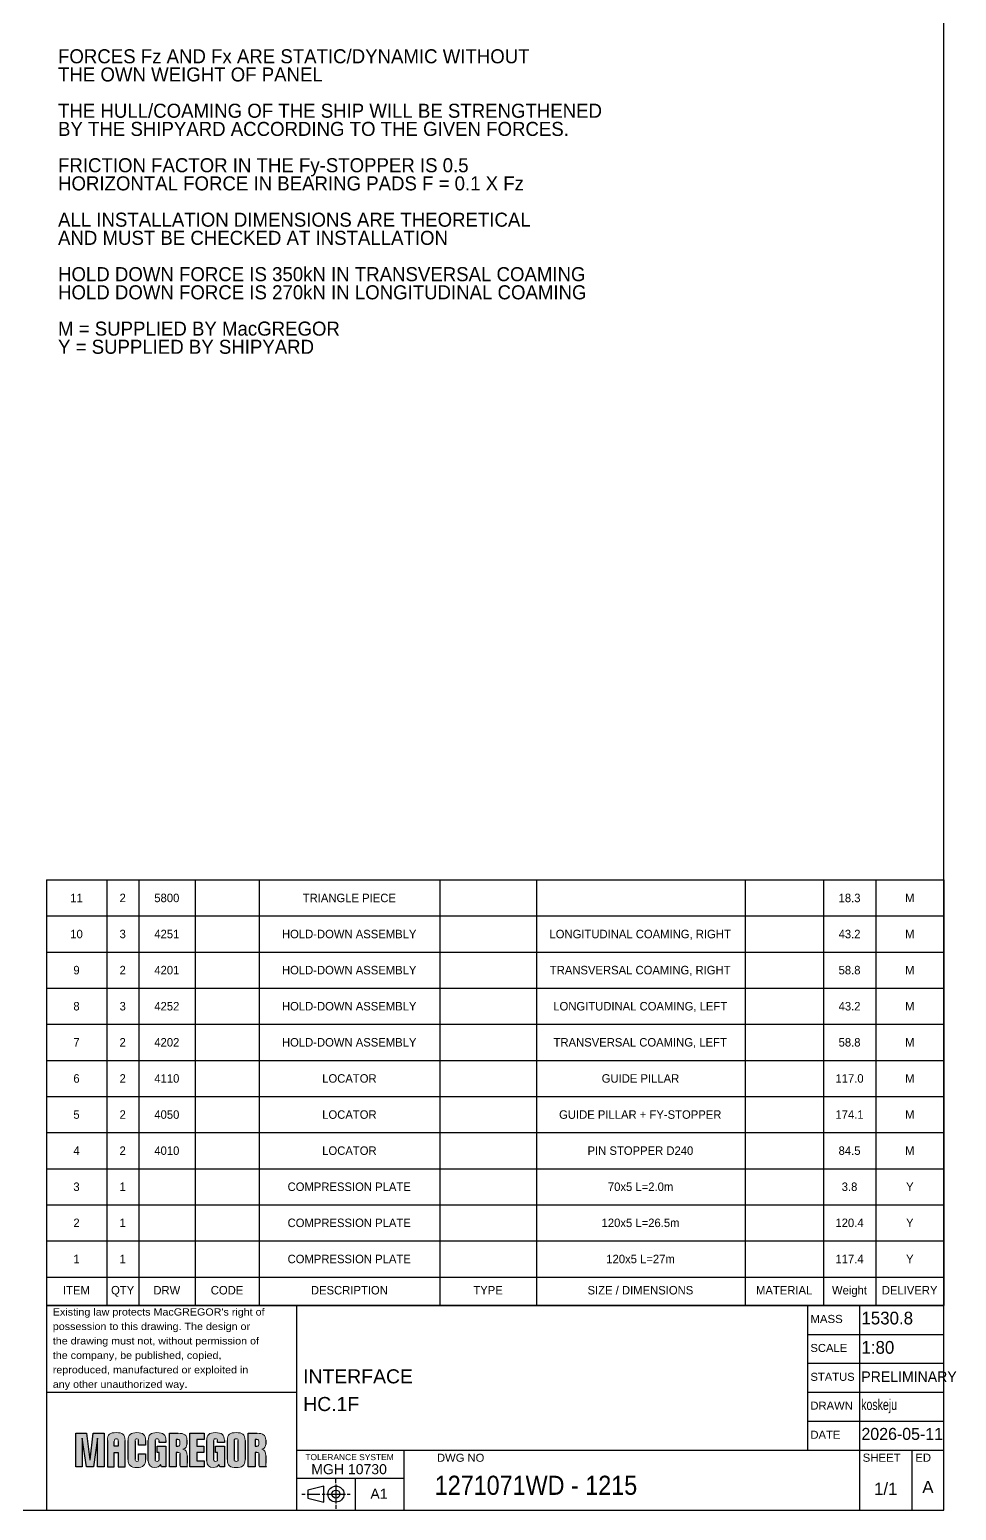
# Model space of a CAD drawing. Header units: millimetres. Extents: x 122 to 67127, y 397 to 47119.
# Drawn here: x 48664 to 67127, y 397 to 29894 of the extents above; entities that cross this region are included whole.
import ezdxf

# ---------------------------------------------------------------- set-up
doc = ezdxf.new("R2010")
doc.units = ezdxf.units.MM
doc.header["$LTSCALE"] = 80
doc.layers.add('AM_0', color=7, linetype='Continuous', lineweight=25)
doc.layers.add('AM_6', color=2, linetype='Continuous')
doc.layers.add('AM_8', color=1, linetype='Continuous')
doc.styles.add('SLDTEXTSTYLE0', font='ARIAL.TTF', dxfattribs={"width": 0.948})
doc.styles.add('SLDTEXTSTYLE1', font='ARIAL.TTF')
doc.styles.add('SLDTEXTSTYLE2', font='ARIALN.TTF', dxfattribs={"width": 0.87})
doc.styles.add('SLDTEXTSTYLE3', font='ARIAL.TTF', dxfattribs={"width": 1.061948})
doc.styles.add('SLDTEXTSTYLE4', font='ARIAL.TTF', dxfattribs={"width": 0.9875})
doc.styles.add('SLDTEXTSTYLE5', font='GOTHIC.TTF', dxfattribs={"width": 0.913})

# ---------------------------------------------------------------- blocks, each defined once
blk = doc.blocks.new('SW_TABLEANNOTATION_1')
at = {"layer": 'AM_0', "color": 0}
for p, q in [((0, 7911), (0, 7192)), ((0, 7911), (1200, 7911)), ((1200, 7911), (1200, 7192)), ((1200, 7911), (1840, 7911)), ((1840, 7911), (1840, 7192)), ((1840, 7911), (2960, 7911)), ((2960, 7911), (2960, 7192)), ((2960, 7911), (4240, 7911)), ((4240, 7911), (4240, 7192)), ((4240, 7911), (7840, 7911)), ((7840, 7911), (7840, 7192)), ((7840, 7911), (9760, 7911)), ((9760, 7911), (9760, 7192)), ((9760, 7911), (13920, 7911)), ((13920, 7911), (13920, 7192)), ((13920, 7911), (15480, 7911)), ((15480, 7911), (15480, 7192)), ((15480, 7911), (16520, 7911)), ((16520, 7911), (16520, 7192)), ((16520, 7911), (17880, 7911)), ((17880, 7911), (17880, 7192)), ((0, 7192), (0, 6473)), ((0, 7192), (1200, 7192)), ((1200, 7192), (1200, 6473)), ((1200, 7192), (1840, 7192)), ((1840, 7192), (1840, 6473)), ((1840, 7192), (2960, 7192)), ((2960, 7192), (2960, 6473)), ((2960, 7192), (4240, 7192)), ((4240, 7192), (4240, 6473)), ((4240, 7192), (7840, 7192)), ((7840, 7192), (7840, 6473)), ((7840, 7192), (9760, 7192)), ((9760, 7192), (9760, 6473)), ((9760, 7192), (13920, 7192)), ((13920, 7192), (13920, 6473)), ((13920, 7192), (15480, 7192)), ((15480, 7192), (15480, 6473)), ((15480, 7192), (16520, 7192)), ((16520, 7192), (16520, 6473)), ((16520, 7192), (17880, 7192)), ((17880, 7192), (17880, 6473)), ((0, 6473), (0, 5754)), ((0, 6473), (1200, 6473)), ((1200, 6473), (1200, 5754)), ((1200, 6473), (1840, 6473)), ((1840, 6473), (1840, 5754)), ((1840, 6473), (2960, 6473)), ((2960, 6473), (2960, 5754)), ((2960, 6473), (4240, 6473)), ((4240, 6473), (4240, 5754)), ((4240, 6473), (7840, 6473)), ((7840, 6473), (7840, 5754)), ((7840, 6473), (9760, 6473)), ((9760, 6473), (9760, 5754)), ((9760, 6473), (13920, 6473)), ((13920, 6473), (13920, 5754)), ((13920, 6473), (15480, 6473)), ((15480, 6473), (15480, 5754)), ((15480, 6473), (16520, 6473)), ((16520, 6473), (16520, 5754)), ((16520, 6473), (17880, 6473)), ((17880, 6473), (17880, 5754)), ((0, 5754), (0, 5034)), ((0, 5754), (1200, 5754)), ((1200, 5754), (1200, 5034)), ((1200, 5754), (1840, 5754)), ((1840, 5754), (1840, 5034)), ((1840, 5754), (2960, 5754)), ((2960, 5754), (2960, 5034)), ((2960, 5754), (4240, 5754)), ((4240, 5754), (4240, 5034)), ((4240, 5754), (7840, 5754)), ((7840, 5754), (7840, 5034)), ((7840, 5754), (9760, 5754)), ((9760, 5754), (9760, 5034)), ((9760, 5754), (13920, 5754)), ((13920, 5754), (13920, 5034)), ((13920, 5754), (15480, 5754)), ((15480, 5754), (15480, 5034)), ((15480, 5754), (16520, 5754)), ((16520, 5754), (16520, 5034)), ((16520, 5754), (17880, 5754)), ((17880, 5754), (17880, 5034)), ((0, 5034), (0, 4315)), ((0, 5034), (1200, 5034)), ((1200, 5034), (1200, 4315)), ((1200, 5034), (1840, 5034)), ((1840, 5034), (1840, 4315)), ((1840, 5034), (2960, 5034)), ((2960, 5034), (2960, 4315)), ((2960, 5034), (4240, 5034)), ((4240, 5034), (4240, 4315)), ((4240, 5034), (7840, 5034)), ((7840, 5034), (7840, 4315)), ((7840, 5034), (9760, 5034)), ((9760, 5034), (9760, 4315)), ((9760, 5034), (13920, 5034)), ((13920, 5034), (13920, 4315)), ((13920, 5034), (15480, 5034)), ((15480, 5034), (15480, 4315)), ((15480, 5034), (16520, 5034)), ((16520, 5034), (16520, 4315)), ((16520, 5034), (17880, 5034)), ((17880, 5034), (17880, 4315)), ((0, 4315), (0, 3596)), ((0, 4315), (1200, 4315)), ((1200, 4315), (1200, 3596)), ((1200, 4315), (1840, 4315)), ((1840, 4315), (1840, 3596)), ((1840, 4315), (2960, 4315)), ((2960, 4315), (2960, 3596)), ((2960, 4315), (4240, 4315)), ((4240, 4315), (4240, 3596)), ((4240, 4315), (7840, 4315)), ((7840, 4315), (7840, 3596)), ((7840, 4315), (9760, 4315)), ((9760, 4315), (9760, 3596)), ((9760, 4315), (13920, 4315)), ((13920, 4315), (13920, 3596)), ((13920, 4315), (15480, 4315)), ((15480, 4315), (15480, 3596)), ((15480, 4315), (16520, 4315)), ((16520, 4315), (16520, 3596)), ((16520, 4315), (17880, 4315)), ((17880, 4315), (17880, 3596)), ((0, 3596), (0, 2877)), ((0, 3596), (1200, 3596)), ((1200, 3596), (1200, 2877)), ((1200, 3596), (1840, 3596)), ((1840, 3596), (1840, 2877)), ((1840, 3596), (2960, 3596)), ((2960, 3596), (2960, 2877)), ((2960, 3596), (4240, 3596)), ((4240, 3596), (4240, 2877)), ((4240, 3596), (7840, 3596)), ((7840, 3596), (7840, 2877)), ((7840, 3596), (9760, 3596)), ((9760, 3596), (9760, 2877)), ((9760, 3596), (13920, 3596)), ((13920, 3596), (13920, 2877)), ((13920, 3596), (15480, 3596)), ((15480, 3596), (15480, 2877)), ((15480, 3596), (16520, 3596)), ((16520, 3596), (16520, 2877)), ((16520, 3596), (17880, 3596)), ((17880, 3596), (17880, 2877)), ((0, 2877), (0, 2158)), ((0, 2877), (1200, 2877)), ((1200, 2877), (1200, 2158)), ((1200, 2877), (1840, 2877)), ((1840, 2877), (1840, 2158)), ((1840, 2877), (2960, 2877)), ((2960, 2877), (2960, 2158)), ((2960, 2877), (4240, 2877)), ((4240, 2877), (4240, 2158)), ((4240, 2877), (7840, 2877)), ((7840, 2877), (7840, 2158)), ((7840, 2877), (9760, 2877)), ((9760, 2877), (9760, 2158)), ((9760, 2877), (13920, 2877)), ((13920, 2877), (13920, 2158)), ((13920, 2877), (15480, 2877)), ((15480, 2877), (15480, 2158)), ((15480, 2877), (16520, 2877)), ((16520, 2877), (16520, 2158)), ((16520, 2877), (17880, 2877)), ((17880, 2877), (17880, 2158)), ((0, 2158), (0, 1438)), ((0, 2158), (1200, 2158)), ((1200, 2158), (1200, 1438)), ((1200, 2158), (1840, 2158)), ((1840, 2158), (1840, 1438)), ((1840, 2158), (2960, 2158)), ((2960, 2158), (2960, 1438)), ((2960, 2158), (4240, 2158)), ((4240, 2158), (4240, 1438)), ((4240, 2158), (7840, 2158)), ((7840, 2158), (7840, 1438)), ((7840, 2158), (9760, 2158)), ((9760, 2158), (9760, 1438)), ((9760, 2158), (13920, 2158)), ((13920, 2158), (13920, 1438)), ((13920, 2158), (15480, 2158)), ((15480, 2158), (15480, 1438)), ((15480, 2158), (16520, 2158)), ((16520, 2158), (16520, 1438)), ((16520, 2158), (17880, 2158)), ((17880, 2158), (17880, 1438)), ((0, 1438), (0, 719)), ((0, 1438), (1200, 1438)), ((1200, 1438), (1200, 719)), ((1200, 1438), (1840, 1438)), ((1840, 1438), (1840, 719)), ((1840, 1438), (2960, 1438)), ((2960, 1438), (2960, 719)), ((2960, 1438), (4240, 1438)), ((4240, 1438), (4240, 719)), ((4240, 1438), (7840, 1438)), ((7840, 1438), (7840, 719)), ((7840, 1438), (9760, 1438)), ((9760, 1438), (9760, 719)), ((9760, 1438), (13920, 1438)), ((13920, 1438), (13920, 719)), ((13920, 1438), (15480, 1438)), ((15480, 1438), (15480, 719)), ((15480, 1438), (16520, 1438)), ((16520, 1438), (16520, 719)), ((16520, 1438), (17880, 1438)), ((17880, 1438), (17880, 719)), ((0, 719), (0, 0)), ((0, 719), (1200, 719)), ((1200, 719), (1200, 0)), ((1200, 719), (1840, 719)), ((1840, 719), (1840, 0)), ((1840, 719), (2960, 719)), ((2960, 719), (2960, 0)), ((2960, 719), (4240, 719)), ((4240, 719), (4240, 0)), ((4240, 719), (7840, 719)), ((7840, 719), (7840, 0)), ((7840, 719), (9760, 719)), ((9760, 719), (9760, 0)), ((9760, 719), (13920, 719)), ((13920, 719), (13920, 0)), ((13920, 719), (15480, 719)), ((15480, 719), (15480, 0)), ((15480, 719), (16520, 719)), ((16520, 719), (16520, 0)), ((16520, 719), (17880, 719)), ((17880, 719), (17880, 0)), ((0, 0), (0, -567)), ((0, 0), (1200, 0)), ((1200, 0), (1200, -567)), ((1200, 0), (1840, 0)), ((1840, 0), (1840, -567)), ((1840, 0), (2960, 0)), ((2960, 0), (2960, -567)), ((2960, 0), (4240, 0)), ((4240, 0), (4240, -567)), ((4240, 0), (7840, 0)), ((7840, 0), (7840, -567)), ((7840, 0), (9760, 0)), ((9760, 0), (9760, -567)), ((9760, 0), (13920, 0)), ((13920, 0), (13920, -567)), ((13920, 0), (15480, 0)), ((15480, 0), (15480, -567)), ((15480, 0), (16520, 0)), ((16520, 0), (16520, -567)), ((16520, 0), (17880, 0)), ((17880, 0), (17880, -567)), ((0, -567), (1200, -567)), ((1200, -567), (1840, -567)), ((1840, -567), (2960, -567)), ((2960, -567), (4240, -567)), ((4240, -567), (7840, -567)), ((7840, -567), (9760, -567)), ((9760, -567), (13920, -567)), ((13920, -567), (15480, -567)), ((15480, -567), (16520, -567)), ((16520, -567), (17880, -567))]:
    blk.add_line(p, q, dxfattribs=at)
at = {"layer": 'AM_0', "color": 0, "attachment_point": 1, "style": 'SLDTEXTSTYLE0'}
for s, insert, char_height in [('11', (475, 7636), 169.3), ('2', (1457, 7636), 169), ('5800', (2149, 7636), 169.3), ('TRIANGLE PIECE', (5106, 7636), 169.33), ('18.3', (15781, 7636), 169.3), ('M', (17106, 7636), 169), ('10', (475, 6917), 169.3), ('3', (1457, 6917), 169), ('4251', (2149, 6917), 169.3), ('HOLD-DOWN ASSEMBLY', (4692, 6917), 169.33), ('LONGITUDINAL COAMING, RIGHT', (10021, 6917), 169.33), ('43.2', (15781, 6917), 169.3), ('M', (17106, 6917), 169), ('9', (537, 6198), 169), ('2', (1457, 6198), 169), ('4201', (2149, 6198), 169.3), ('HOLD-DOWN ASSEMBLY', (4692, 6198), 169.33), ('TRANSVERSAL COAMING, RIGHT', (10028, 6198), 169.33), ('58.8', (15781, 6198), 169.3), ('M', (17106, 6198), 169), ('8', (537, 5479), 169), ('3', (1457, 5479), 169), ('4252', (2149, 5479), 169.3), ('HOLD-DOWN ASSEMBLY', (4692, 5479), 169.33), ('LONGITUDINAL COAMING, LEFT', (10097, 5479), 169.33), ('43.2', (15781, 5479), 169.3), ('M', (17106, 5479), 169), ('7', (537, 4760), 169), ('2', (1457, 4760), 169), ('4202', (2149, 4760), 169.3), ('HOLD-DOWN ASSEMBLY', (4692, 4760), 169.33), ('TRANSVERSAL COAMING, LEFT', (10103, 4760), 169.33), ('58.8', (15781, 4760), 169.3), ('M', (17106, 4760), 169), ('6', (537, 4040), 169), ('2', (1457, 4040), 169), ('4110', (2149, 4040), 169.3), ('LOCATOR', (5494, 4040), 169.3), ('GUIDE PILLAR', (11062, 4040), 169.33), ('117.0', (15718, 4040), 169.3), ('M', (17106, 4040), 169), ('5', (537, 3321), 169), ('2', (1457, 3321), 169), ('4050', (2149, 3321), 169.3), ('LOCATOR', (5494, 3321), 169.3), ('GUIDE PILLAR + FY-STOPPER', (10213, 3321), 169.33), ('174.1', (15718, 3321), 169.3), ('M', (17106, 3321), 169), ('4', (537, 2602), 169), ('2', (1457, 2602), 169), ('4010', (2149, 2602), 169.3), ('LOCATOR', (5494, 2602), 169.3), ('PIN STOPPER D240', (10780, 2602), 169.33), ('84.5', (15781, 2602), 169.3), ('M', (17106, 2602), 169), ('3', (537, 1883), 169), ('1', (1457, 1883), 169), ('COMPRESSION PLATE', (4804, 1883), 169.33), ('70x5 L=2.0m', (11185, 1883), 169.33), ('3.8', (15843, 1883), 169.3), ('Y', (17125, 1883), 169), ('2', (537, 1164), 169), ('1', (1457, 1164), 169), ('COMPRESSION PLATE', (4804, 1164), 169.33), ('120x5 L=26.5m', (11059, 1164), 169.33), ('120.4', (15718, 1164), 169.3), ('Y', (17125, 1164), 169), ('1', (537, 444), 169), ('1', (1457, 444), 169), ('COMPRESSION PLATE', (4804, 444), 169.33), ('120x5 L=27m', (11153, 444), 169.33), ('117.4', (15718, 444), 169.3), ('Y', (17125, 444), 169), ('ITEM', (330, -178), 169.3), ('QTY', (1288, -178), 169.3), ('DRW', (2130, -178), 169.3), ('CODE', (3274, -178), 169.3), ('DESCRIPTION', (5269, -178), 169.33), ('TYPE', (8505, -178), 169.3), ('SIZE / DIMENSIONS', (10780, -178), 169.33), ('MATERIAL', (14136, -178), 169.3), ('Weight', (15649, -178), 169.3), ('DELIVERY', (16642, -178), 169.3)]:
    blk.add_mtext(s, dxfattribs=dict(at, insert=insert, char_height=char_height))

msp = doc.modelspace()

# ---------------------------------------------------------------- hatches: boundary and pattern name
at = {"layer": 'AM_8'}
for points in [[(49799.66, 1933.13), (49866.2, 1402.76), (49868.07, 1402.76), (49931.8, 1933.13), (50149.19, 1933.13), (50149.19, 1264.07), (50019.87, 1264.07), (50019.87, 1835.67), (50018, 1835.67), (49933.67, 1264.07), (49797.79, 1264.07), (49713.46, 1835.67), (49711.59, 1835.67), (49711.59, 1264.07), (49582.27, 1264.07), (49582.27, 1933.13)], [(51859.22, 1264.07), (51859.22, 1933.13), (52140.33, 1933.13), (52140.33, 1811.31), (51996.03, 1811.31), (51996.03, 1674.5), (52133.78, 1674.5), (52133.78, 1552.68), (51996.03, 1552.68), (51996.03, 1385.88), (52140.33, 1385.88), (52140.33, 1264.07)]]:
    msp.add_hatch(color=256, dxfattribs=at).paths.add_polyline_path(points, flags=0)
h = msp.add_hatch(color=256, dxfattribs=at)
edge = h.paths.add_edge_path(flags=0)
edge.add_spline(control_points=[(50566.94, 1789.35), (50566.94, 1915.45), (50510.07, 1946.27), (50390.12, 1946.27)], knot_values=[9, 9, 9, 9, 10, 10, 10, 10], weights=[1, 1, 1, 1], degree=3, periodic=0)
edge.add_spline(control_points=[(50390.12, 1946.27), (50269.68, 1946.27), (50213.81, 1915.45), (50213.81, 1789.35)], knot_values=[0, 0, 0, 0, 1, 1, 1, 1], weights=[1, 1, 1, 1], degree=3, periodic=0)
edge.add_line((50213.81, 1789.35), (50213.81, 1743.1))
edge.add_line((50213.81, 1743.1), (50213.81, 1264.17))
edge.add_line((50213.81, 1264.17), (50350.62, 1264.17))
edge.add_line((50350.62, 1264.17), (50350.62, 1549.66))
edge.add_line((50350.62, 1549.66), (50429.16, 1549.66))
edge.add_line((50429.16, 1549.66), (50429.16, 1264.17))
edge.add_line((50429.16, 1264.17), (50566.94, 1264.17))
edge.add_line((50566.94, 1264.17), (50566.94, 1789.35))
edge = h.paths.add_edge_path(flags=0)
edge.add_spline(control_points=[(50350.62, 1769.11), (50350.62, 1815.83), (50361.74, 1824.95), (50390.12, 1824.95)], knot_values=[2, 2, 2, 2, 3, 3, 3, 3], weights=[1, 1, 1, 1], degree=3, periodic=0)
edge.add_spline(control_points=[(50390.12, 1824.95), (50418.06, 1824.95), (50429.16, 1815.83), (50429.16, 1769.11)], knot_values=[3, 3, 3, 3, 4, 4, 4, 4], weights=[1, 1, 1, 1], degree=3, periodic=0)
edge.add_line((50429.16, 1769.11), (50429.16, 1673.34))
edge.add_line((50429.16, 1673.34), (50350.62, 1673.34))
edge.add_line((50350.62, 1673.34), (50350.62, 1769.11))
h = msp.add_hatch(color=256, dxfattribs=at)
edge = h.paths.add_edge_path(flags=0)
edge.add_spline(control_points=[(50800.41, 1250.95), (50675.78, 1250.95), (50627.99, 1297.81), (50627.99, 1408.38)], knot_values=[14, 14, 14, 14, 15, 15, 15, 15], weights=[1, 1, 1, 1], degree=3, periodic=0)
edge.add_line((50627.99, 1408.38), (50627.99, 1788.82))
edge.add_spline(control_points=[(50627.99, 1788.82), (50627.99, 1899.39), (50675.78, 1946.25), (50800.41, 1946.25)], knot_values=[0, 0, 0, 0, 1, 1, 1, 1], weights=[1, 1, 1, 1], degree=3, periodic=0)
edge.add_spline(control_points=[(50800.41, 1946.25), (50925.04, 1946.25), (50972.83, 1899.39), (50972.83, 1788.82)], knot_values=[1, 1, 1, 1, 2, 2, 2, 2], weights=[1, 1, 1, 1], degree=3, periodic=0)
edge.add_line((50972.83, 1788.82), (50972.83, 1694.18))
edge.add_line((50972.83, 1694.18), (50836.02, 1694.18))
edge.add_line((50836.02, 1694.18), (50836.02, 1794.44))
edge.add_spline(control_points=[(50836.02, 1794.44), (50836.02, 1814.12), (50819.15, 1824.43), (50800.41, 1824.43)], knot_values=[5, 5, 5, 5, 6, 6, 6, 6], weights=[1, 1, 1, 1], degree=3, periodic=0)
edge.add_spline(control_points=[(50800.41, 1824.43), (50776.04, 1824.43), (50764.8, 1814.12), (50764.8, 1777.58)], knot_values=[6, 6, 6, 6, 7, 7, 7, 7], weights=[1, 1, 1, 1], degree=3, periodic=0)
edge.add_line((50764.8, 1777.58), (50764.8, 1419.62))
edge.add_spline(control_points=[(50764.8, 1419.62), (50764.8, 1383.07), (50776.04, 1372.77), (50800.41, 1372.77)], knot_values=[8, 8, 8, 8, 9, 9, 9, 9], weights=[1, 1, 1, 1], degree=3, periodic=0)
edge.add_spline(control_points=[(50800.41, 1372.77), (50819.15, 1372.77), (50836.02, 1383.07), (50836.02, 1402.76)], knot_values=[9, 9, 9, 9, 10, 10, 10, 10], weights=[1, 1, 1, 1], degree=3, periodic=0)
edge.add_line((50836.02, 1402.76), (50836.02, 1526.45))
edge.add_line((50836.02, 1526.45), (50972.83, 1526.45))
edge.add_line((50972.83, 1526.45), (50972.83, 1408.38))
edge.add_spline(control_points=[(50972.83, 1408.38), (50972.83, 1297.81), (50925.04, 1250.95), (50800.41, 1250.95)], knot_values=[13, 13, 13, 13, 14, 14, 14, 14], weights=[1, 1, 1, 1], degree=3, periodic=0)
h = msp.add_hatch(color=256, dxfattribs=at)
edge = h.paths.add_edge_path(flags=0)
edge.add_spline(control_points=[(51203.33, 1372.77), (51231.44, 1372.77), (51242.69, 1383.07), (51242.69, 1409.32)], knot_values=[14, 14, 14, 14, 15, 15, 15, 15], weights=[1, 1, 1, 1], degree=3, periodic=0)
edge.add_line((51242.69, 1409.32), (51242.69, 1552.68))
edge.add_line((51242.69, 1552.68), (51202.4, 1552.68))
edge.add_line((51202.4, 1552.68), (51202.4, 1674.5))
edge.add_line((51202.4, 1674.5), (51379.5, 1674.5))
edge.add_line((51379.5, 1674.5), (51379.5, 1264.07))
edge.add_line((51379.5, 1264.07), (51290.48, 1264.07))
edge.add_line((51290.48, 1264.07), (51270.79, 1312.8))
edge.add_spline(control_points=[(51270.79, 1312.8), (51242.69, 1271.57), (51219.26, 1250.95), (51160.22, 1250.95)], knot_values=[2, 2, 2, 2, 3, 3, 3, 3], weights=[1, 1, 1, 1], degree=3, periodic=0)
edge.add_spline(control_points=[(51160.22, 1250.95), (51080.58, 1250.95), (51027.16, 1297.81), (51027.16, 1383.07)], knot_values=[3, 3, 3, 3, 4, 4, 4, 4], weights=[1, 1, 1, 1], degree=3, periodic=0)
edge.add_line((51027.16, 1383.07), (51027.16, 1788.82))
edge.add_spline(control_points=[(51027.16, 1788.82), (51027.16, 1899.39), (51074.95, 1946.25), (51199.58, 1946.25)], knot_values=[5, 5, 5, 5, 6, 6, 6, 6], weights=[1, 1, 1, 1], degree=3, periodic=0)
edge.add_spline(control_points=[(51199.58, 1946.25), (51331.71, 1946.25), (51379.5, 1899.39), (51379.5, 1788.82)], knot_values=[6, 6, 6, 6, 7, 7, 7, 7], weights=[1, 1, 1, 1], degree=3, periodic=0)
edge.add_line((51379.5, 1788.82), (51379.5, 1747.59))
edge.add_line((51379.5, 1747.59), (51242.69, 1747.59))
edge.add_line((51242.69, 1747.59), (51242.69, 1787.88))
edge.add_spline(control_points=[(51242.69, 1787.88), (51242.69, 1814.12), (51231.44, 1824.43), (51203.33, 1824.43)], knot_values=[10, 10, 10, 10, 11, 11, 11, 11], weights=[1, 1, 1, 1], degree=3, periodic=0)
edge.add_spline(control_points=[(51203.33, 1824.43), (51175.22, 1824.43), (51163.97, 1814.12), (51163.97, 1787.88)], knot_values=[11, 11, 11, 11, 12, 12, 12, 12], weights=[1, 1, 1, 1], degree=3, periodic=0)
edge.add_line((51163.97, 1787.88), (51163.97, 1409.32))
edge.add_spline(control_points=[(51163.97, 1409.32), (51163.97, 1383.07), (51175.22, 1372.77), (51203.33, 1372.77)], knot_values=[13, 13, 13, 13, 14, 14, 14, 14], weights=[1, 1, 1, 1], degree=3, periodic=0)
h = msp.add_hatch(color=256, dxfattribs=at)
edge = h.paths.add_edge_path(flags=0)
edge.add_spline(control_points=[(51663.4, 1518.95), (51663.4, 1541.44), (51647.47, 1552.68), (51619.36, 1552.68)], knot_values=[12, 12, 12, 12, 13, 13, 13, 13], weights=[1, 1, 1, 1], degree=3, periodic=0)
edge.add_line((51619.36, 1552.68), (51584.7, 1552.68))
edge.add_line((51584.7, 1552.68), (51584.7, 1264.07))
edge.add_line((51584.7, 1264.07), (51447.88, 1264.07))
edge.add_line((51447.88, 1264.07), (51447.88, 1933.13))
edge.add_line((51447.88, 1933.13), (51623.11, 1933.13))
edge.add_spline(control_points=[(51623.11, 1933.13), (51743.05, 1933.13), (51796.46, 1903.14), (51796.46, 1796.32)], knot_values=[2, 2, 2, 2, 3, 3, 3, 3], weights=[1, 1, 1, 1], degree=3, periodic=0)
edge.add_line((51796.46, 1796.32), (51796.46, 1716.66))
edge.add_spline(control_points=[(51796.46, 1716.66), (51796.46, 1676.38), (51779.6, 1625.77), (51717.76, 1616.4)], knot_values=[4, 4, 4, 4, 5, 5, 5, 5], weights=[1, 1, 1, 1], degree=3, periodic=0)
edge.add_line((51717.76, 1616.4), (51717.76, 1614.53))
edge.add_spline(control_points=[(51717.76, 1614.53), (51773.97, 1605.16), (51800.21, 1567.68), (51800.21, 1482.4)], knot_values=[6, 6, 6, 6, 7, 7, 7, 7], weights=[1, 1, 1, 1], degree=3, periodic=0)
edge.add_line((51800.21, 1482.4), (51800.21, 1337.16))
edge.add_spline(control_points=[(51800.21, 1337.16), (51800.21, 1285.62), (51800.21, 1274.37), (51809.58, 1264.07)], knot_values=[8, 8, 8, 8, 9, 9, 9, 9], weights=[1, 1, 1, 1], degree=3, periodic=0)
edge.add_line((51809.58, 1264.07), (51671.83, 1264.07))
edge.add_spline(control_points=[(51671.83, 1264.07), (51666.21, 1274.37), (51663.4, 1283.75), (51663.4, 1291.25)], knot_values=[10, 10, 10, 10, 11, 11, 11, 11], weights=[1, 1, 1, 1], degree=3, periodic=0)
edge.add_line((51663.4, 1291.25), (51663.4, 1518.95))
edge = h.paths.add_edge_path(flags=0)
edge.add_spline(control_points=[(51619.36, 1674.5), (51648.4, 1674.5), (51659.66, 1683.87), (51659.66, 1742.91)], knot_values=[1, 1, 1, 1, 2, 2, 2, 2], weights=[1, 1, 1, 1], degree=3, periodic=0)
edge.add_spline(control_points=[(51659.66, 1742.91), (51659.66, 1798.19), (51652.16, 1811.31), (51619.36, 1811.31)], knot_values=[2, 2, 2, 2, 3, 3, 3, 3], weights=[1, 1, 1, 1], degree=3, periodic=0)
edge.add_line((51619.36, 1811.31), (51584.7, 1811.31))
edge.add_line((51584.7, 1811.31), (51584.7, 1674.5))
edge.add_line((51584.7, 1674.5), (51619.36, 1674.5))
h = msp.add_hatch(color=256, dxfattribs=at)
edge = h.paths.add_edge_path(flags=0)
edge.add_spline(control_points=[(52368.03, 1372.77), (52396.15, 1372.77), (52407.4, 1383.07), (52407.4, 1409.32)], knot_values=[14, 14, 14, 14, 15, 15, 15, 15], weights=[1, 1, 1, 1], degree=3, periodic=0)
edge.add_line((52407.4, 1409.32), (52407.4, 1552.68))
edge.add_line((52407.4, 1552.68), (52367.1, 1552.68))
edge.add_line((52367.1, 1552.68), (52367.1, 1674.5))
edge.add_line((52367.1, 1674.5), (52544.2, 1674.5))
edge.add_line((52544.2, 1674.5), (52544.2, 1264.07))
edge.add_line((52544.2, 1264.07), (52455.18, 1264.07))
edge.add_line((52455.18, 1264.07), (52435.51, 1312.8))
edge.add_spline(control_points=[(52435.51, 1312.8), (52407.4, 1271.57), (52383.97, 1250.95), (52324.94, 1250.95)], knot_values=[2, 2, 2, 2, 3, 3, 3, 3], weights=[1, 1, 1, 1], degree=3, periodic=0)
edge.add_spline(control_points=[(52324.94, 1250.95), (52245.29, 1250.95), (52191.88, 1297.81), (52191.88, 1383.07)], knot_values=[3, 3, 3, 3, 4, 4, 4, 4], weights=[1, 1, 1, 1], degree=3, periodic=0)
edge.add_line((52191.88, 1383.07), (52191.88, 1788.82))
edge.add_spline(control_points=[(52191.88, 1788.82), (52191.88, 1899.39), (52239.66, 1946.25), (52364.29, 1946.25)], knot_values=[5, 5, 5, 5, 6, 6, 6, 6], weights=[1, 1, 1, 1], degree=3, periodic=0)
edge.add_spline(control_points=[(52364.29, 1946.25), (52496.42, 1946.25), (52544.2, 1899.39), (52544.2, 1788.82)], knot_values=[6, 6, 6, 6, 7, 7, 7, 7], weights=[1, 1, 1, 1], degree=3, periodic=0)
edge.add_line((52544.2, 1788.82), (52544.2, 1747.59))
edge.add_line((52544.2, 1747.59), (52407.4, 1747.59))
edge.add_line((52407.4, 1747.59), (52407.4, 1787.88))
edge.add_spline(control_points=[(52407.4, 1787.88), (52407.4, 1814.12), (52396.15, 1824.43), (52368.03, 1824.43)], knot_values=[10, 10, 10, 10, 11, 11, 11, 11], weights=[1, 1, 1, 1], degree=3, periodic=0)
edge.add_spline(control_points=[(52368.03, 1824.43), (52339.93, 1824.43), (52328.68, 1814.12), (52328.68, 1787.88)], knot_values=[11, 11, 11, 11, 12, 12, 12, 12], weights=[1, 1, 1, 1], degree=3, periodic=0)
edge.add_line((52328.68, 1787.88), (52328.68, 1409.32))
edge.add_spline(control_points=[(52328.68, 1409.32), (52328.68, 1383.07), (52339.93, 1372.77), (52368.03, 1372.77)], knot_values=[13, 13, 13, 13, 14, 14, 14, 14], weights=[1, 1, 1, 1], degree=3, periodic=0)
h = msp.add_hatch(color=256, dxfattribs=at)
edge = h.paths.add_edge_path(flags=0)
edge.add_spline(control_points=[(52779.38, 1250.95), (52659.43, 1250.95), (52603.22, 1282.82), (52603.22, 1408.38)], knot_values=[4, 4, 4, 4, 5, 5, 5, 5], weights=[1, 1, 1, 1], degree=3, periodic=0)
edge.add_line((52603.22, 1408.38), (52603.22, 1788.82))
edge.add_spline(control_points=[(52603.22, 1788.82), (52603.22, 1914.38), (52659.43, 1946.25), (52779.38, 1946.25)], knot_values=[0, 0, 0, 0, 1, 1, 1, 1], weights=[1, 1, 1, 1], degree=3, periodic=0)
edge.add_spline(control_points=[(52779.38, 1946.25), (52899.32, 1946.25), (52955.55, 1914.38), (52955.55, 1788.82)], knot_values=[1, 1, 1, 1, 2, 2, 2, 2], weights=[1, 1, 1, 1], degree=3, periodic=0)
edge.add_line((52955.55, 1788.82), (52955.55, 1408.38))
edge.add_spline(control_points=[(52955.55, 1408.38), (52955.55, 1282.82), (52899.32, 1250.95), (52779.38, 1250.95)], knot_values=[3, 3, 3, 3, 4, 4, 4, 4], weights=[1, 1, 1, 1], degree=3, periodic=0)
edge = h.paths.add_edge_path(flags=0)
edge.add_spline(control_points=[(52818.74, 1787.88), (52818.74, 1814.12), (52807.5, 1824.43), (52779.38, 1824.43)], knot_values=[3, 3, 3, 3, 4, 4, 4, 4], weights=[1, 1, 1, 1], degree=3, periodic=0)
edge.add_spline(control_points=[(52779.38, 1824.43), (52751.27, 1824.43), (52740.02, 1814.12), (52740.02, 1787.88)], knot_values=[4, 4, 4, 4, 5, 5, 5, 5], weights=[1, 1, 1, 1], degree=3, periodic=0)
edge.add_line((52740.02, 1787.88), (52740.02, 1409.32))
edge.add_spline(control_points=[(52740.02, 1409.32), (52740.02, 1383.07), (52751.27, 1372.77), (52779.38, 1372.77)], knot_values=[0, 0, 0, 0, 1, 1, 1, 1], weights=[1, 1, 1, 1], degree=3, periodic=0)
edge.add_spline(control_points=[(52779.38, 1372.77), (52807.5, 1372.77), (52818.74, 1383.07), (52818.74, 1409.32)], knot_values=[1, 1, 1, 1, 2, 2, 2, 2], weights=[1, 1, 1, 1], degree=3, periodic=0)
edge.add_line((52818.74, 1409.32), (52818.74, 1787.88))
h = msp.add_hatch(color=256, dxfattribs=at)
edge = h.paths.add_edge_path(flags=0)
edge.add_spline(control_points=[(53234.77, 1518.95), (53234.77, 1541.44), (53218.85, 1552.68), (53190.73, 1552.68)], knot_values=[12, 12, 12, 12, 13, 13, 13, 13], weights=[1, 1, 1, 1], degree=3, periodic=0)
edge.add_line((53190.73, 1552.68), (53156.07, 1552.68))
edge.add_line((53156.07, 1552.68), (53156.07, 1264.07))
edge.add_line((53156.07, 1264.07), (53019.25, 1264.07))
edge.add_line((53019.25, 1264.07), (53019.25, 1933.13))
edge.add_line((53019.25, 1933.13), (53194.49, 1933.13))
edge.add_spline(control_points=[(53194.49, 1933.13), (53314.43, 1933.13), (53367.85, 1903.14), (53367.85, 1796.32)], knot_values=[2, 2, 2, 2, 3, 3, 3, 3], weights=[1, 1, 1, 1], degree=3, periodic=0)
edge.add_line((53367.85, 1796.32), (53367.85, 1716.66))
edge.add_spline(control_points=[(53367.85, 1716.66), (53367.85, 1676.38), (53350.97, 1625.77), (53289.13, 1616.4)], knot_values=[4, 4, 4, 4, 5, 5, 5, 5], weights=[1, 1, 1, 1], degree=3, periodic=0)
edge.add_line((53289.13, 1616.4), (53289.13, 1614.53))
edge.add_spline(control_points=[(53289.13, 1614.53), (53345.36, 1605.16), (53371.59, 1567.68), (53371.59, 1482.4)], knot_values=[6, 6, 6, 6, 7, 7, 7, 7], weights=[1, 1, 1, 1], degree=3, periodic=0)
edge.add_line((53371.59, 1482.4), (53371.59, 1337.16))
edge.add_spline(control_points=[(53371.59, 1337.16), (53371.59, 1285.62), (53371.59, 1274.37), (53380.96, 1264.07)], knot_values=[8, 8, 8, 8, 9, 9, 9, 9], weights=[1, 1, 1, 1], degree=3, periodic=0)
edge.add_line((53380.96, 1264.07), (53243.22, 1264.07))
edge.add_spline(control_points=[(53243.22, 1264.07), (53237.59, 1274.37), (53234.77, 1283.75), (53234.77, 1291.25)], knot_values=[10, 10, 10, 10, 11, 11, 11, 11], weights=[1, 1, 1, 1], degree=3, periodic=0)
edge.add_line((53234.77, 1291.25), (53234.77, 1518.95))
edge = h.paths.add_edge_path(flags=0)
edge.add_spline(control_points=[(53190.73, 1674.5), (53219.78, 1674.5), (53231.03, 1683.87), (53231.03, 1742.91)], knot_values=[1, 1, 1, 1, 2, 2, 2, 2], weights=[1, 1, 1, 1], degree=3, periodic=0)
edge.add_spline(control_points=[(53231.03, 1742.91), (53231.03, 1798.19), (53223.53, 1811.31), (53190.73, 1811.31)], knot_values=[2, 2, 2, 2, 3, 3, 3, 3], weights=[1, 1, 1, 1], degree=3, periodic=0)
edge.add_line((53190.73, 1811.31), (53156.07, 1811.31))
edge.add_line((53156.07, 1811.31), (53156.07, 1674.5))
edge.add_line((53156.07, 1674.5), (53190.73, 1674.5))

# ---------------------------------------------------------------- linework, layer by layer
at = {"color": 22, "linetype": 'Continuous', "lineweight": 18, "true_color": 0xe13800}
for points in [[(50390.12, 1946.27), (50269.68, 1946.27), (50213.81, 1915.45), (50213.81, 1789.35)], [(50350.62, 1769.11), (50350.62, 1815.83), (50361.74, 1824.95), (50390.12, 1824.95)], [(50566.94, 1789.35), (50566.94, 1915.45), (50510.07, 1946.27), (50390.12, 1946.27)], [(50390.12, 1824.95), (50418.06, 1824.95), (50429.16, 1815.83), (50429.16, 1769.11)], [(50627.99, 1788.82), (50627.99, 1899.39), (50675.78, 1946.25), (50800.41, 1946.25)], [(50800.41, 1824.43), (50776.04, 1824.43), (50764.8, 1814.12), (50764.8, 1777.58)], [(50800.41, 1946.25), (50925.04, 1946.25), (50972.83, 1899.39), (50972.83, 1788.82)], [(50836.02, 1794.44), (50836.02, 1814.12), (50819.15, 1824.43), (50800.41, 1824.43)], [(51027.16, 1788.82), (51027.16, 1899.39), (51074.95, 1946.25), (51199.58, 1946.25)], [(51203.33, 1824.43), (51175.22, 1824.43), (51163.97, 1814.12), (51163.97, 1787.88)], [(51199.58, 1946.25), (51331.71, 1946.25), (51379.5, 1899.39), (51379.5, 1788.82)], [(51242.69, 1787.88), (51242.69, 1814.12), (51231.44, 1824.43), (51203.33, 1824.43)], [(51659.66, 1742.91), (51659.66, 1798.19), (51652.16, 1811.31), (51619.36, 1811.31)], [(51623.11, 1933.13), (51743.05, 1933.13), (51796.46, 1903.14), (51796.46, 1796.32)], [(52191.88, 1788.82), (52191.88, 1899.39), (52239.66, 1946.25), (52364.29, 1946.25)], [(52368.03, 1824.43), (52339.93, 1824.43), (52328.68, 1814.12), (52328.68, 1787.88)], [(52364.29, 1946.25), (52496.42, 1946.25), (52544.2, 1899.39), (52544.2, 1788.82)], [(52407.4, 1787.88), (52407.4, 1814.12), (52396.15, 1824.43), (52368.03, 1824.43)], [(52603.22, 1788.82), (52603.22, 1914.38), (52659.43, 1946.25), (52779.38, 1946.25)], [(52779.38, 1824.43), (52751.27, 1824.43), (52740.02, 1814.12), (52740.02, 1787.88)], [(52779.38, 1946.25), (52899.32, 1946.25), (52955.55, 1914.38), (52955.55, 1788.82)], [(52818.74, 1787.88), (52818.74, 1814.12), (52807.5, 1824.43), (52779.38, 1824.43)], [(53231.03, 1742.91), (53231.03, 1798.19), (53223.53, 1811.31), (53190.73, 1811.31)], [(53194.49, 1933.13), (53314.43, 1933.13), (53367.85, 1903.14), (53367.85, 1796.32)], [(51619.36, 1674.5), (51648.4, 1674.5), (51659.66, 1683.87), (51659.66, 1742.91)], [(51663.4, 1518.95), (51663.4, 1541.44), (51647.47, 1552.68), (51619.36, 1552.68)], [(51796.46, 1716.66), (51796.46, 1676.38), (51779.6, 1625.77), (51717.76, 1616.4)], [(51717.76, 1614.53), (51773.97, 1605.16), (51800.21, 1567.68), (51800.21, 1482.4)], [(53190.73, 1674.5), (53219.78, 1674.5), (53231.03, 1683.87), (53231.03, 1742.91)], [(53234.77, 1518.95), (53234.77, 1541.44), (53218.85, 1552.68), (53190.73, 1552.68)], [(53367.85, 1716.66), (53367.85, 1676.38), (53350.97, 1625.77), (53289.13, 1616.4)], [(53289.13, 1614.53), (53345.36, 1605.16), (53371.59, 1567.68), (53371.59, 1482.4)], [(50800.41, 1250.95), (50675.78, 1250.95), (50627.99, 1297.81), (50627.99, 1408.38)], [(50764.8, 1419.62), (50764.8, 1383.07), (50776.04, 1372.77), (50800.41, 1372.77)], [(50972.83, 1408.38), (50972.83, 1297.81), (50925.04, 1250.95), (50800.41, 1250.95)], [(50800.41, 1372.77), (50819.15, 1372.77), (50836.02, 1383.07), (50836.02, 1402.76)], [(51160.22, 1250.95), (51080.58, 1250.95), (51027.16, 1297.81), (51027.16, 1383.07)], [(51270.79, 1312.8), (51242.69, 1271.57), (51219.26, 1250.95), (51160.22, 1250.95)], [(51163.97, 1409.32), (51163.97, 1383.07), (51175.22, 1372.77), (51203.33, 1372.77)], [(51203.33, 1372.77), (51231.44, 1372.77), (51242.69, 1383.07), (51242.69, 1409.32)], [(51671.83, 1264.07), (51666.21, 1274.37), (51663.4, 1283.75), (51663.4, 1291.25)], [(51800.21, 1337.16), (51800.21, 1285.62), (51800.21, 1274.37), (51809.58, 1264.07)], [(52324.94, 1250.95), (52245.29, 1250.95), (52191.88, 1297.81), (52191.88, 1383.07)], [(52435.51, 1312.8), (52407.4, 1271.57), (52383.97, 1250.95), (52324.94, 1250.95)], [(52328.68, 1409.32), (52328.68, 1383.07), (52339.93, 1372.77), (52368.03, 1372.77)], [(52368.03, 1372.77), (52396.15, 1372.77), (52407.4, 1383.07), (52407.4, 1409.32)], [(52779.38, 1250.95), (52659.43, 1250.95), (52603.22, 1282.82), (52603.22, 1408.38)], [(52740.02, 1409.32), (52740.02, 1383.07), (52751.27, 1372.77), (52779.38, 1372.77)], [(52779.38, 1372.77), (52807.5, 1372.77), (52818.74, 1383.07), (52818.74, 1409.32)], [(52955.55, 1408.38), (52955.55, 1282.82), (52899.32, 1250.95), (52779.38, 1250.95)], [(53243.22, 1264.07), (53237.59, 1274.37), (53234.77, 1283.75), (53234.77, 1291.25)], [(53371.59, 1337.16), (53371.59, 1285.62), (53371.59, 1274.37), (53380.96, 1264.07)]]:
    msp.add_open_spline(points, degree=3, dxfattribs=at)
at = {"layer": 'AM_0'}
for p, q in [((66879.44, 398.6), (66879.44, 47118.6)), ((66879.44, 4477.21), (48999.44, 4477.21)), ((48999.44, 4477.21), (48999.76, 397.21)), ((53979.52, 4477.21), (53979.52, 398.6)), ((64159.44, 4478.6), (64159.44, 1598.6)), ((65199.44, 4477.21), (65199.44, 397.21)), ((66879.44, 398.6), (66879.44, 4477.21)), ((64159.44, 3902.6), (66879.44, 3902.6)), ((64159.44, 3326.6), (66879.44, 3326.6)), ((48999.57, 2749.21), (53979.52, 2749.59)), ((64159.44, 2750.6), (66879.44, 2750.6)), ((64159.44, 2174.6), (66879.44, 2174.6)), ((49582.27, 1264.07), (49582.27, 1933.13)), ((49582.27, 1933.13), (49799.66, 1933.13)), ((49713.46, 1835.67), (49711.59, 1835.67)), ((49711.59, 1835.67), (49711.59, 1264.07)), ((49797.79, 1264.07), (49713.46, 1835.67)), ((49799.66, 1933.13), (49866.2, 1402.76)), ((49868.07, 1402.76), (49931.8, 1933.13)), ((49931.8, 1933.13), (50149.19, 1933.13)), ((50018, 1835.67), (49933.67, 1264.07)), ((50019.87, 1835.67), (50018, 1835.67)), ((50019.87, 1264.07), (50019.87, 1835.67)), ((50149.19, 1933.13), (50149.19, 1264.07)), ((50213.81, 1789.35), (50213.81, 1743.1)), ((50566.94, 1264.17), (50566.94, 1789.35)), ((50627.99, 1408.38), (50627.99, 1788.82)), ((50764.8, 1777.58), (50764.8, 1419.62)), ((50836.02, 1694.18), (50836.02, 1794.44)), ((50972.83, 1788.82), (50972.83, 1694.18)), ((51027.16, 1383.07), (51027.16, 1788.82)), ((51163.97, 1787.88), (51163.97, 1409.32)), ((51242.69, 1747.59), (51242.69, 1787.88)), ((51379.5, 1788.82), (51379.5, 1747.59)), ((51447.88, 1264.07), (51447.88, 1933.13)), ((51447.88, 1933.13), (51623.11, 1933.13)), ((51619.36, 1811.31), (51584.7, 1811.31)), ((51584.7, 1811.31), (51584.7, 1674.5)), ((51796.46, 1796.32), (51796.46, 1716.66)), ((51859.22, 1933.13), (52140.33, 1933.13)), ((51859.22, 1264.07), (51859.22, 1933.13)), ((52140.33, 1811.31), (51996.03, 1811.31)), ((51996.03, 1811.31), (51996.03, 1674.5)), ((52140.33, 1933.13), (52140.33, 1811.31)), ((52191.88, 1383.07), (52191.88, 1788.82)), ((52328.68, 1787.88), (52328.68, 1409.32)), ((52407.4, 1747.59), (52407.4, 1787.88)), ((52544.2, 1788.82), (52544.2, 1747.59)), ((52603.22, 1408.38), (52603.22, 1788.82)), ((52740.02, 1787.88), (52740.02, 1409.32)), ((52818.74, 1409.32), (52818.74, 1787.88)), ((52955.55, 1788.82), (52955.55, 1408.38)), ((53019.25, 1264.07), (53019.25, 1933.13)), ((53019.25, 1933.13), (53194.49, 1933.13)), ((53190.73, 1811.31), (53156.07, 1811.31)), ((53156.07, 1811.31), (53156.07, 1674.5)), ((53367.85, 1796.32), (53367.85, 1716.66)), ((50213.81, 1743.1), (50213.81, 1264.17)), ((50350.62, 1673.34), (50350.62, 1769.11)), ((50429.16, 1673.34), (50350.62, 1673.34)), ((50350.62, 1264.17), (50350.62, 1549.66)), ((50350.62, 1549.66), (50429.16, 1549.66)), ((50429.16, 1769.11), (50429.16, 1673.34)), ((50429.16, 1549.66), (50429.16, 1264.17)), ((50972.83, 1694.18), (50836.02, 1694.18)), ((50836.02, 1402.76), (50836.02, 1526.45)), ((50836.02, 1526.45), (50972.83, 1526.45)), ((50972.83, 1526.45), (50972.83, 1408.38)), ((51202.4, 1552.68), (51202.4, 1674.5)), ((51202.4, 1674.5), (51379.5, 1674.5)), ((51242.69, 1552.68), (51202.4, 1552.68)), ((51379.5, 1747.59), (51242.69, 1747.59)), ((51242.69, 1409.32), (51242.69, 1552.68)), ((51379.5, 1674.5), (51379.5, 1264.07)), ((51584.7, 1674.5), (51619.36, 1674.5)), ((51619.36, 1552.68), (51584.7, 1552.68)), ((51584.7, 1552.68), (51584.7, 1264.07)), ((51663.4, 1291.25), (51663.4, 1518.95)), ((51717.76, 1616.4), (51717.76, 1614.53)), ((51800.21, 1482.4), (51800.21, 1337.16)), ((51996.03, 1674.5), (52133.78, 1674.5)), ((52133.78, 1552.68), (51996.03, 1552.68)), ((51996.03, 1552.68), (51996.03, 1385.88)), ((52133.78, 1674.5), (52133.78, 1552.68)), ((52367.1, 1552.68), (52367.1, 1674.5)), ((52367.1, 1674.5), (52544.2, 1674.5)), ((52407.4, 1552.68), (52367.1, 1552.68)), ((52544.2, 1747.59), (52407.4, 1747.59)), ((52407.4, 1409.32), (52407.4, 1552.68)), ((52544.2, 1674.5), (52544.2, 1264.07)), ((53156.07, 1674.5), (53190.73, 1674.5)), ((53190.73, 1552.68), (53156.07, 1552.68)), ((53156.07, 1552.68), (53156.07, 1264.07)), ((53234.77, 1291.25), (53234.77, 1518.95)), ((53289.13, 1616.4), (53289.13, 1614.53)), ((53371.59, 1482.4), (53371.59, 1337.16)), ((53979.52, 1598.6), (66879.44, 1598.6)), ((56119.44, 1598.6), (56119.44, 398.6)), ((66239.44, 1598.6), (66239.44, 398.6)), ((49711.59, 1264.07), (49582.27, 1264.07)), ((49933.67, 1264.07), (49797.79, 1264.07)), ((49866.2, 1402.76), (49868.07, 1402.76)), ((50149.19, 1264.07), (50019.87, 1264.07)), ((50213.81, 1264.17), (50350.62, 1264.17)), ((50429.16, 1264.17), (50566.94, 1264.17)), ((51290.48, 1264.07), (51270.79, 1312.8)), ((51379.5, 1264.07), (51290.48, 1264.07)), ((51584.7, 1264.07), (51447.88, 1264.07)), ((51809.58, 1264.07), (51671.83, 1264.07)), ((52140.33, 1264.07), (51859.22, 1264.07)), ((51996.03, 1385.88), (52140.33, 1385.88)), ((52140.33, 1385.88), (52140.33, 1264.07)), ((52455.18, 1264.07), (52435.51, 1312.8)), ((52544.2, 1264.07), (52455.18, 1264.07)), ((53156.07, 1264.07), (53019.25, 1264.07)), ((53380.96, 1264.07), (53243.22, 1264.07)), ((53979.52, 1038.6), (56119.44, 1038.6)), ((54766.83, 940.79), (54766.83, 1018.63)), ((54766.83, 913.99), (54766.83, 533.73)), ((55159.44, 398.6), (55159.44, 1038.6)), ((54089.96, 721.71), (54156.32, 721.71)), ((54192.05, 721.71), (54448.53, 721.71)), ((54527.18, 881.71), (54207.18, 801.71)), ((54207.18, 801.71), (54207.18, 641.71)), ((54207.18, 641.71), (54527.18, 561.71)), ((54489.36, 721.71), (54550.61, 721.71)), ((54527.18, 561.71), (54527.18, 881.71)), ((54576.14, 721.71), (54955.12, 721.71)), ((54987.02, 721.71), (55046.99, 721.71)), ((421.47, 398.6), (66879.44, 398.6)), ((48999.76, 398.6), (66879.44, 398.6)), ((54766.83, 508.21), (54766.83, 427.82))]:
    msp.add_line(p, q, dxfattribs=at)
for radius in [160, 80]:
    msp.add_circle((54766.83, 721.71), radius, dxfattribs=at)

# ---------------------------------------------------------------- block references
msp.add_blockref('SW_TABLEANNOTATION_1', (48999.18, 5045.8), dxfattribs=at)

# ---------------------------------------------------------------- texts
at = {"layer": 'AM_6'}
for s, insert, char_height, attachment_point, style in [('FORCES Fz AND Fx ARE STATIC/DYNAMIC WITHOUT', (49230.49, 29502.45), 280, 1, 'SLDTEXTSTYLE0'), ('THE OWN WEIGHT OF PANEL', (49230.49, 29140.79), 280, 1, 'SLDTEXTSTYLE0'), ('THE HULL/COAMING OF THE SHIP WILL BE STRENGTHENED', (49230.49, 28417.45), 280, 1, 'SLDTEXTSTYLE0'), ('BY THE SHIPYARD ACCORDING TO THE GIVEN FORCES.', (49230.49, 28055.79), 280, 1, 'SLDTEXTSTYLE0'), ('FRICTION FACTOR IN THE Fy-STOPPER IS 0.5', (49230.49, 27332.45), 280, 1, 'SLDTEXTSTYLE0'), ('HORIZONTAL FORCE IN BEARING PADS F = 0.1 X Fz', (49230.49, 26970.79), 280, 1, 'SLDTEXTSTYLE0'), ('ALL INSTALLATION DIMENSIONS ARE THEORETICAL', (49230.49, 26247.45), 280, 1, 'SLDTEXTSTYLE0'), ('AND MUST BE CHECKED AT INSTALLATION', (49230.49, 25885.79), 280, 1, 'SLDTEXTSTYLE0'), ('HOLD DOWN FORCE IS 350kN IN TRANSVERSAL COAMING', (49230.49, 25162.45), 280, 1, 'SLDTEXTSTYLE0'), ('HOLD DOWN FORCE IS 270kN IN LONGITUDINAL COAMING', (49230.49, 24800.79), 280, 1, 'SLDTEXTSTYLE0'), ('M = SUPPLIED BY MacGREGOR', (49230.49, 24077.45), 280, 1, 'SLDTEXTSTYLE0'), ('Y = SUPPLIED BY SHIPYARD', (49230.49, 23715.79), 280, 1, 'SLDTEXTSTYLE0'), ("Existing law protects MacGREGOR's right of", (49125.8, 4422.23), 144, 1, 'SLDTEXTSTYLE3'), ('possession to this drawing. The design or', (49125.8, 4134.23), 144, 1, 'SLDTEXTSTYLE3'), ('MASS', (64218.88, 4291.5), 162.56, 1, 'SLDTEXTSTYLE1'), ('1530.8', (65235.07, 4355.19), 254, 1, 'SLDTEXTSTYLE0'), ('the drawing must not, without permission of', (49125.8, 3846.23), 144, 1, 'SLDTEXTSTYLE3'), ('the company, be published, copied,', (49125.8, 3558.23), 144, 1, 'SLDTEXTSTYLE3'), ('SCALE', (64218.88, 3712.91), 160, 1, 'SLDTEXTSTYLE1'), ('1:80', (65235.07, 3771.4), 254, 1, 'SLDTEXTSTYLE0'), ('reproduced, manufactured or exploited in', (49125.8, 3270.23), 144, 1, 'SLDTEXTSTYLE3'), ('any other unauthorized way.', (49125.8, 2982.23), 144, 1, 'SLDTEXTSTYLE3'), ('INTERFACE', (54111.89, 3207.51), 280, 1, 'SLDTEXTSTYLE4'), ('STATUS', (64218.88, 3137.83), 160, 1, 'SLDTEXTSTYLE1'), ('PRELIMINARY', (65232.69, 3166.49), 211.6667, 1, 'SLDTEXTSTYLE0'), ('HC.1F', (54115.05, 2656.22), 280, 1, 'SLDTEXTSTYLE4'), ('DRAWN', (64218.88, 2563.74), 160, 1, 'SLDTEXTSTYLE1'), ('koskeju', (65229.58, 2608.69), 211.667, 1, 'SLDTEXTSTYLE2'), ('DATE', (64218.88, 1983.35), 160, 1, 'SLDTEXTSTYLE1'), ('2026-05-11', (65235.08, 2040.5), 240, 1, 'SLDTEXTSTYLE0'), ('TOLERANCE SYSTEM', (54157.55, 1518.29), 120, 1, 'SLDTEXTSTYLE1'), ('DWG NO', (56779.29, 1525.72), 160, 1, 'SLDTEXTSTYLE1'), ('SHEET', (65259.64, 1528.27), 162.56, 1, 'SLDTEXTSTYLE1'), ('ED', (66306.95, 1528.27), 162.56, 1, 'SLDTEXTSTYLE1'), ('MGH 10730', (54275.43, 1318.08), 200, 1, 'SLDTEXTSTYLE1'), ('1271071WD - 1215', (56734.36, 1087.91), 381, 1, 'SLDTEXTSTYLE5'), ('1/1', (65718.92, 949.86), 243.839, 2, 'SLDTEXTSTYLE4'), ('A', (66559.47, 984.71), 243.84, 2, 'SLDTEXTSTYLE4'), ('A1', (55452.76, 827.94), 200, 1, 'SLDTEXTSTYLE1')]:
    msp.add_mtext(s, dxfattribs=dict(at, insert=insert, char_height=char_height, attachment_point=attachment_point, style=style))

doc.saveas('drawing.dxf')
